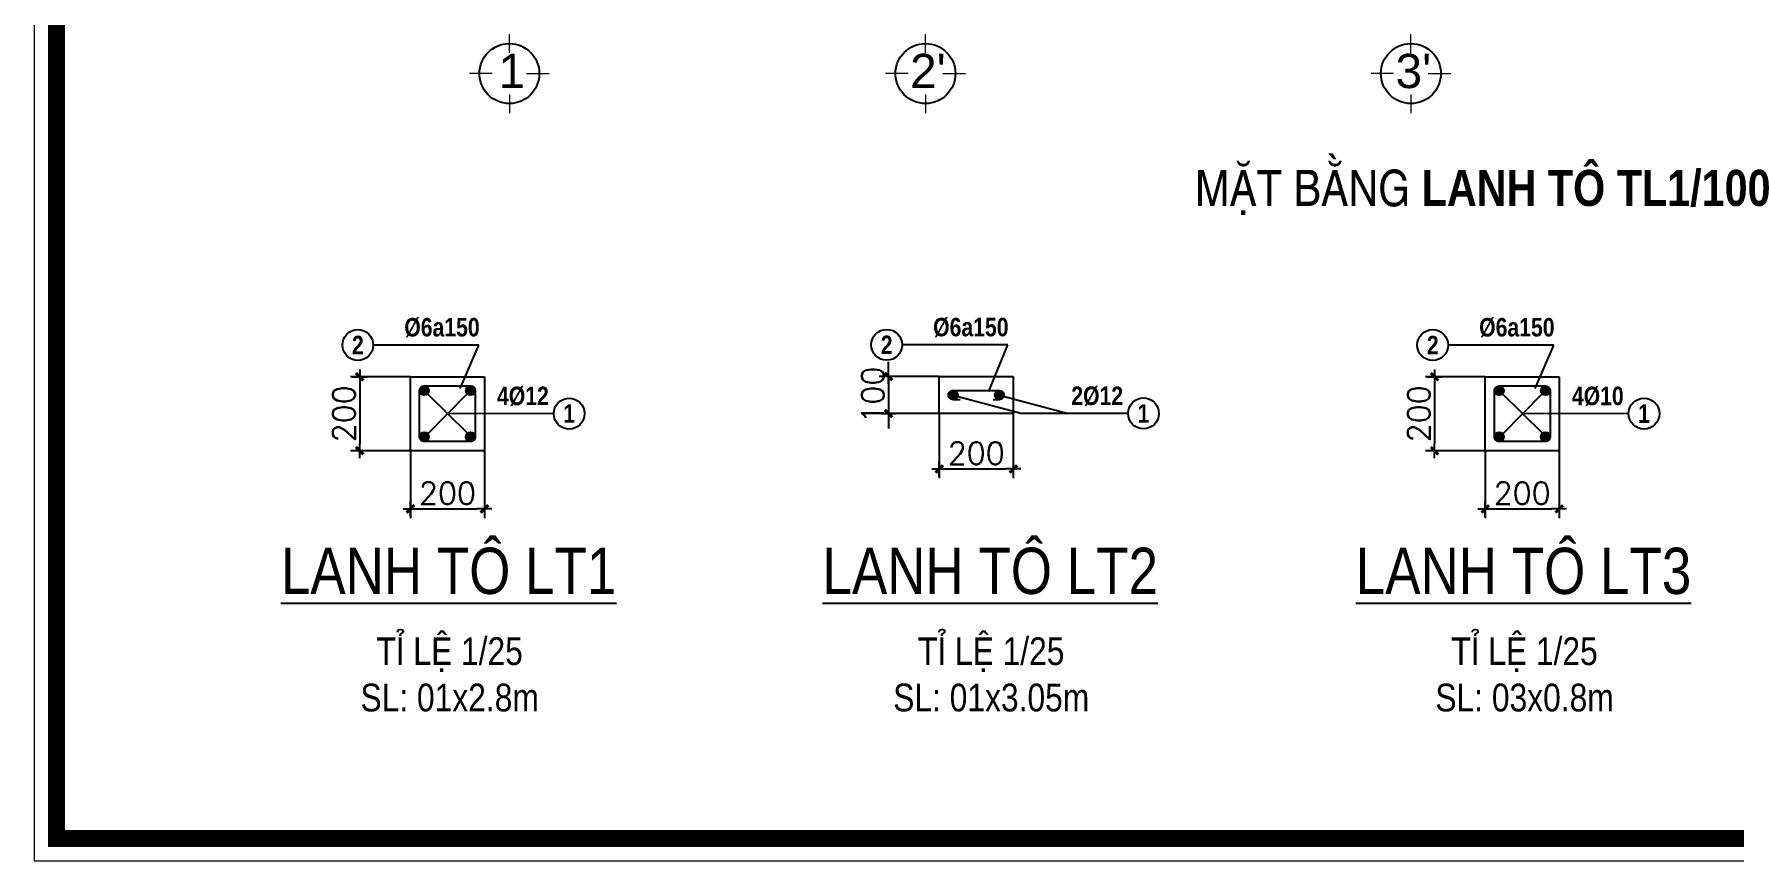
# Model space of a CAD drawing. Header units: millimetres. Extents: x 615730 to 2792744, y 139412 to 597571.
# Drawn here: x 1160509 to 1178904, y 230270 to 239208 of the extents above; entities that cross this region are included whole.
import ezdxf
from ezdxf.enums import TextEntityAlignment as Align

# ---------------------------------------------------------------- set-up
doc = ezdxf.new("R2010")
doc.units = ezdxf.units.MM
doc.header["$MEASUREMENT"] = 0
doc.header["$PDMODE"] = 34
doc.layers.get('0').update_dxf_attribs({"lineweight": 5})
doc.layers.add('0.1(9)', color=9, linetype='Continuous', lineweight=13)
doc.layers.add('thay', color=7, linetype='Continuous', lineweight=15)
for name, color, linetype in [('2L', 7, 'Continuous'), ('3L', 2, 'Continuous'), ('5L', 1, 'Continuous'), ('H', 252, 'Continuous'), ('netthay', 3, 'Continuous'), ('TEXT', 2, 'Continuous')]:
    doc.layers.add(name, color=color, linetype=linetype)
doc.styles.add('AVO', font='', dxfattribs={"height": 200})
doc.styles.add('H280', font='', dxfattribs={"height": 200})
doc.styles.add('KT OZON', font='', dxfattribs={"height": 200})
doc.styles.add('romans', font='romans.shx', dxfattribs={"height": 240})
doc.styles.get("Standard").update_dxf_attribs({"font": ''})
doc.styles.add('UNIVER', font='')
doc.styles.get('AVO').set_extended_font_data('VNI-Helve-Condense')
doc.styles.get('H280').set_extended_font_data('VNI-Avo')
doc.styles.get('KT OZON').set_extended_font_data('VNI-Helve')
doc.styles.get('Standard').set_extended_font_data('VNI-Avo')
doc.styles.get('UNIVER').set_extended_font_data('VNI-Helve-Condense', bold=True)
doc.dimstyles.new('25', dxfattribs={"dimtxt": 160, "dimasz": 80, "dimexe": 100, "dimexo": 0, "dimgap": 50, "dimtad": 1, "dimdec": 0, "dimlfac": 0.25, "dimdsep": 46, "dimtxsty": 'romans', "dimblk": ']', "dimcen": 50, "dimdle": 100, "dimclrd": 148, "dimclre": 148, "dimclrt": 2, "dimadec": 0, "dimazin": 0, "dimtfac": 0.4, "dimtdec": 0, "dimtix": 1, "dimtmove": 2, "dimatfit": 3, "dimldrblk": ']', "dimfxl": 1, "dimtvp": 0.004, "dimtolj": 1, "dimarcsym": 0})

# ---------------------------------------------------------------- blocks, each defined once
blk = doc.blocks.new(']')
for p, q in [((1, 0), (-1, 0)), ((0, 1), (0, -1))]:
    blk.add_line(p, q)
at = {"color": 9, "const_width": 0.4}
blk.add_lwpolyline([(-0.51, -0.51), (0.51, 0.51)], dxfattribs=at)
blk = doc.blocks.new('*D868')
at = {"layer": '2L', "color": 148, "lineweight": -2, "transparency": 16777216}
for p, q in [((1164580, 235504), (1163931, 235504)), ((1164031, 235424), (1164031, 234784)), ((1164580, 234704), (1163931, 234704))]:
    blk.add_line(p, q, dxfattribs=at)
at = {"layer": 'DEFPOINTS', "color": 0, "transparency": 16777216}
for p in [(1164580, 235504), (1164031, 234704), (1164580, 234704)]:
    blk.add_point(p, dxfattribs=at)
at = {"layer": '2L', "color": 148, "lineweight": -2, "transparency": 16777216, "xscale": 80, "yscale": 80, "zscale": 80}
for p, rotation in [((1164031, 235504), 90), ((1164031, 234704), 270)]:
    blk.add_blockref(']', p, dxfattribs=dict(at, rotation=rotation))
at = {"layer": '2L', "color": 2, "transparency": 16777216, "insert": (1163861, 235104), "char_height": 240, "attachment_point": 5, "rotation": 90, "style": 'romans'}
blk.add_mtext('\\A1;200', dxfattribs=at)
blk = doc.blocks.new('*D869')
at = {"layer": '2L', "color": 148, "lineweight": -2, "transparency": 16777216}
for p, q in [((1164580, 234704), (1164580, 233975)), ((1165380, 234704), (1165380, 233975)), ((1164660, 234075), (1165300, 234075))]:
    blk.add_line(p, q, dxfattribs=at)
at = {"layer": 'DEFPOINTS', "color": 0, "transparency": 16777216}
for p in [(1164580, 234704), (1165380, 234704), (1165380, 234075)]:
    blk.add_point(p, dxfattribs=at)
at = {"layer": '2L', "color": 148, "lineweight": -2, "transparency": 16777216, "xscale": 80, "yscale": 80, "zscale": 80, "rotation": 180}
blk.add_blockref(']', (1164580, 234075), dxfattribs=at)
at = {"layer": '2L', "color": 148, "lineweight": -2, "transparency": 16777216, "xscale": 80, "yscale": 80, "zscale": 80}
blk.add_blockref(']', (1165380, 234075), dxfattribs=at)
at = {"layer": '2L', "color": 2, "transparency": 16777216, "insert": (1164980, 234245), "char_height": 240, "attachment_point": 5, "style": 'romans'}
blk.add_mtext('\\A1;200', dxfattribs=at)
blk = doc.blocks.new('*D870')
at = {"layer": '2L', "color": 148, "lineweight": -2, "transparency": 16777216}
for p, q in [((1176203, 235504), (1175555, 235504)), ((1175655, 235424), (1175655, 234784)), ((1176203, 234704), (1175555, 234704))]:
    blk.add_line(p, q, dxfattribs=at)
at = {"layer": 'DEFPOINTS', "color": 0, "transparency": 16777216}
for p in [(1176203, 235504), (1175655, 234704), (1176203, 234704)]:
    blk.add_point(p, dxfattribs=at)
at = {"layer": '2L', "color": 148, "lineweight": -2, "transparency": 16777216, "xscale": 80, "yscale": 80, "zscale": 80}
for p, rotation in [((1175655, 235504), 90), ((1175655, 234704), 270)]:
    blk.add_blockref(']', p, dxfattribs=dict(at, rotation=rotation))
at = {"layer": '2L', "color": 2, "transparency": 16777216, "insert": (1175485, 235104), "char_height": 240, "attachment_point": 5, "rotation": 90, "style": 'romans'}
blk.add_mtext('\\A1;200', dxfattribs=at)
blk = doc.blocks.new('*D871')
at = {"layer": '2L', "color": 148, "lineweight": -2, "transparency": 16777216}
for p, q in [((1176203, 234704), (1176203, 233975)), ((1177003, 234704), (1177003, 233975)), ((1176283, 234075), (1176923, 234075))]:
    blk.add_line(p, q, dxfattribs=at)
at = {"layer": 'DEFPOINTS', "color": 0, "transparency": 16777216}
for p in [(1176203, 234704), (1177003, 234704), (1177003, 234075)]:
    blk.add_point(p, dxfattribs=at)
at = {"layer": '2L', "color": 148, "lineweight": -2, "transparency": 16777216, "xscale": 80, "yscale": 80, "zscale": 80, "rotation": 180}
blk.add_blockref(']', (1176203, 234075), dxfattribs=at)
at = {"layer": '2L', "color": 148, "lineweight": -2, "transparency": 16777216, "xscale": 80, "yscale": 80, "zscale": 80}
blk.add_blockref(']', (1177003, 234075), dxfattribs=at)
at = {"layer": '2L', "color": 2, "transparency": 16777216, "insert": (1176603, 234245), "char_height": 240, "attachment_point": 5, "style": 'romans'}
blk.add_mtext('\\A1;200', dxfattribs=at)
blk = doc.blocks.new('TRUC 1')
at = {"ltscale": 50}
blk.add_circle((0, -9525), 8572, dxfattribs=at)
at = {"layer": '0.1(9)', "ltscale": 50}
for p, q in [((0, -3572), (0, 1782)), ((-4942, -9525), (-11427, -9525)), ((4942, -9525), (11427, -9525)), ((0, -15478), (0, -20832))]:
    blk.add_line(p, q, dxfattribs=at)
at = {"layer": 'TEXT', "ltscale": 50, "style": 'H280'}
blk.add_attdef('1', text='', height=10478, dxfattribs=at).set_placement((-214, -4892), align=Align.CENTER)
blk = doc.blocks.new('*D947')
at = {"layer": '2L', "color": 148, "lineweight": -2, "transparency": 16777216}
for p, q in [((1169750, 235586), (1169750, 235666)), ((1170299, 235506), (1169650, 235506)), ((1169750, 235506), (1169750, 235106)), ((1170299, 235106), (1169650, 235106)), ((1169750, 235026), (1169750, 234946))]:
    blk.add_line(p, q, dxfattribs=at)
at = {"layer": 'DEFPOINTS', "color": 0, "transparency": 16777216}
for p in [(1170299, 235506), (1169750, 235106), (1170299, 235106)]:
    blk.add_point(p, dxfattribs=at)
at = {"layer": '2L', "color": 148, "lineweight": -2, "transparency": 16777216, "xscale": 80, "yscale": 80, "zscale": 80}
for p, rotation in [((1169750, 235506), 270), ((1169750, 235106), 90)]:
    blk.add_blockref(']', p, dxfattribs=dict(at, rotation=rotation))
at = {"layer": '2L', "color": 2, "transparency": 16777216, "insert": (1169580, 235306), "char_height": 240, "attachment_point": 5, "rotation": 90, "style": 'romans'}
blk.add_mtext('\\A1;100', dxfattribs=at)
blk = doc.blocks.new('*D948')
at = {"layer": '2L', "color": 148, "lineweight": -2, "transparency": 16777216}
for p, q in [((1170299, 235106), (1170299, 234407)), ((1171099, 235106), (1171099, 234407)), ((1170379, 234507), (1171019, 234507))]:
    blk.add_line(p, q, dxfattribs=at)
at = {"layer": 'DEFPOINTS', "color": 0, "transparency": 16777216}
for p in [(1170299, 235106), (1171099, 235106), (1171099, 234507)]:
    blk.add_point(p, dxfattribs=at)
at = {"layer": '2L', "color": 148, "lineweight": -2, "transparency": 16777216, "xscale": 80, "yscale": 80, "zscale": 80, "rotation": 180}
blk.add_blockref(']', (1170299, 234507), dxfattribs=at)
at = {"layer": '2L', "color": 148, "lineweight": -2, "transparency": 16777216, "xscale": 80, "yscale": 80, "zscale": 80}
blk.add_blockref(']', (1171099, 234507), dxfattribs=at)
at = {"layer": '2L', "color": 2, "transparency": 16777216, "insert": (1170699, 234677), "char_height": 240, "attachment_point": 5, "style": 'romans'}
blk.add_mtext('\\A1;200', dxfattribs=at)

msp = doc.modelspace()

# ---------------------------------------------------------------- hatches: boundary and pattern name
at = {"layer": '2L'}
for points in [[(1164679.5, 235354.4, -1), (1164779.5, 235354.4, -1)], [(1165179.5, 235354.4, -1), (1165279.5, 235354.4, -1)], [(1170398.8, 235306.1, -1), (1170498.8, 235306.1, -1)], [(1170898.8, 235306.1, -1), (1170998.8, 235306.1, -1)], [(1176303.4, 235354.1, -1), (1176403.4, 235354.1, -1)], [(1176803.4, 235354.1, -1), (1176903.4, 235354.1, -1)], [(1164779.5, 234854.4, -1), (1164679.5, 234854.4, -1)], [(1165279.5, 234854.4, -1), (1165179.5, 234854.4, -1)], [(1176403.4, 234854.1, -1), (1176303.4, 234854.1, -1)], [(1176903.4, 234854.1, -1), (1176803.4, 234854.1, -1)]]:
    msp.add_hatch(color=256, dxfattribs=at).paths.add_polyline_path(points)

# ---------------------------------------------------------------- linework, layer by layer
for p, q in [((1165319.7, 235846.9, -15.9), (1164178, 235846.9, -15.9)), ((1165118, 235376.5, -15.9), (1165319.7, 235846.9, -15.9)), ((1171038.9, 235848.6, -15.9), (1169897.3, 235848.6, -15.9)), ((1170837.3, 235356.1, -15.9), (1171038.9, 235848.6, -15.9)), ((1176943.6, 235846.6, -15.9), (1175801.9, 235846.6, -15.9)), ((1176741.9, 235376.2, -15.9), (1176943.6, 235846.6, -15.9)), ((1165197.5, 234892.8, -15.9), (1164765.1, 235319.3, -15.9)), ((1164768, 234886.4, -15.9), (1165194.4, 235318.8, -15.9)), ((1170448.8, 235306.1, -15.9), (1171193.7, 235106.1, -15.9)), ((1170948.8, 235306.1, -15.9), (1171693.7, 235106.1, -15.9)), ((1176821.4, 234892.5, -15.9), (1176389, 235319, -15.9)), ((1176391.9, 234886.1, -15.9), (1176818.3, 235318.5, -15.9)), ((1166129.2, 235105.8, -15.9), (1164983, 235104.4, -15.9)), ((1172340, 235107.5, -15.9), (1171193.7, 235106.1, -15.9)), ((1177753.1, 235105.5, -15.9), (1176606.9, 235104.1, -15.9))]:
    msp.add_line(p, q, dxfattribs=at)
at = {"layer": '2L', "elevation": -15.9}
for points in [[(1165379.5, 235504.4), (1165379.5, 234704.4), (1164579.5, 234704.4), (1164579.5, 235504.4)], [(1171098.8, 235506.1), (1171098.8, 235106.1), (1170298.8, 235106.1), (1170298.8, 235506.1)], [(1177003.4, 235504.1), (1177003.4, 234704.1), (1176203.4, 234704.1), (1176203.4, 235504.1)]]:
    msp.add_lwpolyline(points, close=True, dxfattribs=at)
at = {"layer": '2L'}
for centre, radius in [((1164011.2, 235846.9, -15.9), 166.8), ((1169730.5, 235848.6, -15.9), 166.8), ((1175635.1, 235846.6, -15.9), 166.8), ((1164729.5, 235354.4, -15.9), 50), ((1165229.5, 235354.4, -15.9), 50), ((1166296.1, 235105.8, -15.9), 166.8), ((1170448.8, 235306.1, -15.9), 50), ((1170948.8, 235306.1, -15.9), 50), ((1172506.8, 235107.5, -15.9), 166.8), ((1176353.4, 235354.1, -15.9), 50), ((1176853.4, 235354.1, -15.9), 50), ((1177920, 235105.5, -15.9), 166.8), ((1164729.5, 234854.4, -15.9), 50), ((1165229.5, 234854.4, -15.9), 50), ((1176353.4, 234854.1, -15.9), 50), ((1176853.4, 234854.1, -15.9), 50)]:
    msp.add_circle(centre, radius, dxfattribs=at)
at = {"layer": '3L', "elevation": -15.9}
for points in [[(1165279.5, 235354.4), (1165279.5, 234854.4, -0.4142136), (1165229.5, 234804.4), (1164729.5, 234804.4, -0.4142136), (1164679.5, 234854.4), (1164679.5, 235354.4, -0.4142136), (1164729.5, 235404.4), (1165229.5, 235404.4, -0.4142136)], [(1176903.4, 235354.1), (1176903.4, 234854.1, -0.4142136), (1176853.4, 234804.1), (1176353.4, 234804.1, -0.4142136), (1176303.4, 234854.1), (1176303.4, 235354.1, -0.4142136), (1176353.4, 235404.1), (1176853.4, 235404.1, -0.4142136)]]:
    msp.add_lwpolyline(points, format="xyb", close=True, dxfattribs=at)
msp.add_lwpolyline([(1170524.2, 235256.1), (1170448.8, 235256.1, -0.4142136), (1170398.8, 235306.1), (1170398.8, 235306.1, -0.4142136), (1170448.8, 235356.1), (1170948.8, 235356.1, -0.4142136), (1170998.8, 235306.1), (1170998.8, 235306.1, -0.4142136), (1170948.8, 235256.1), (1170879.8, 235256.1)], format="xyb", dxfattribs=at)
at = {"layer": 'H', "const_width": 182.5, "elevation": -15.9}
msp.add_lwpolyline([(1160752.6, 230513.2), (1196396.4, 230513.2), (1196396.4, 255573.4), (1160752.6, 255573.4)], close=True, dxfattribs=at)
at = {"layer": 'thay', "linetype": 'Continuous', "elevation": -15.9}
msp.add_lwpolyline([(1160509.3, 230269.9), (1196639.7, 230269.9), (1196639.7, 255816.7), (1160509.3, 255816.7)], close=True, dxfattribs=at)

# ---------------------------------------------------------------- block references
at = {"layer": 'netthay', "lineweight": -2, "ltscale": 10}
ref = msp.add_blockref('TRUC 1', (1165649.7, 238421.3, -29.1), dxfattribs=dict(at, xscale=0.03778148023411632, yscale=0.03778148023411632, zscale=0.03778148023411632, rotation=180))
ref.add_attrib('1', '1', dxfattribs={"layer": 'TEXT', "color": 3, "ltscale": 50, "height": 370.2, "style": 'KT OZON'}).set_placement((1165676.3, 238624.3, -29.1), align=Align.CENTER)
ref = msp.add_blockref('TRUC 1', (1170149.2, 238421.3, -29.1), dxfattribs=dict(at, xscale=0.03778148023411632, yscale=0.03778148023411632, zscale=0.03778148023411632, rotation=180))
ref.add_attrib('1', "2'", dxfattribs={"layer": 'TEXT', "color": 3, "ltscale": 50, "height": 370.15, "style": 'KT OZON'}).set_placement((1170175.9, 238624.3, -29.1), align=Align.CENTER)
ref = msp.add_blockref('TRUC 1', (1175399.2, 238421.3, -29.1), dxfattribs=dict(at, xscale=0.03778148023411632, yscale=0.03778148023411632, zscale=0.03778148023411632, rotation=180))
ref.add_attrib('1', "3'", dxfattribs={"layer": 'TEXT', "color": 3, "ltscale": 50, "height": 370.15, "style": 'KT OZON'}).set_placement((1175425.8, 238624.3, -29.1), align=Align.CENTER)

# ---------------------------------------------------------------- texts
at = {"insert": (1173065.7, 237252.3, -15.9), "char_height": 390, "width": 26392.6, "attachment_point": 7}
msp.add_mtext('{\\fVNI-Helve-Condense|b1|i0|c0|p2;MAËT BAÈNG LANH TOÂ TL1/100}', dxfattribs=at)
at = {"layer": '2L', "style": 'UNIVER'}
for s, p in [('Þ6a150', (1164513.2, 235939.4, -15.9)), ('Þ6a150', (1170232.5, 235941.1, -15.9)), ('Þ6a150', (1176137.1, 235939.1, -15.9)), ('4Þ12', (1165515.7, 235196.9, -15.9)), ('2Þ12', (1171726.5, 235198.6, -15.9)), ('4Þ10', (1177139.6, 235196.6, -15.9))]:
    msp.add_text(s, height=200, dxfattribs=at).set_placement(p)
at = {"layer": '2L', "style": 'AVO'}
for s, p in [('TÆ LEÄ 1/25', (1165003.9, 232387.7, -15.9)), ('TÆ LEÄ 1/25', (1170860.6, 232387.7, -15.9)), ('TÆ LEÄ 1/25', (1176627.8, 232387.5, -15.9)), ('SL: 01x2.8m', (1165003.9, 231886.7, -15.9)), ('SL: 01x3.05m', (1170860.6, 231886.6, -15.9)), ('SL: 03x0.8m', (1176627.8, 231886.4, -15.9))]:
    msp.add_text(s, height=300, dxfattribs=at).set_placement(p, align=Align.CENTER)
at = {"layer": '2L', "char_height": 200, "attachment_point": 5, "style": 'UNIVER'}
for s, insert in [('2', (1164011.2, 235846.9, -15.9)), ('2', (1169730.5, 235848.6, -15.9)), ('2', (1175635.1, 235846.6, -15.9)), ('1', (1166296.1, 235105.8, -15.9)), ('1', (1172506.8, 235107.5, -15.9)), ('1', (1177920, 235105.5, -15.9))]:
    msp.add_mtext(s, dxfattribs=dict(at, insert=insert))
at = {"layer": '5L', "style": 'AVO'}
for s, p in [('%%ULANH TOÂ LT1', (1164993.1, 233156.1, -15.9)), ('%%ULANH TOÂ LT2', (1170849.8, 233156, -15.9)), ('%%ULANH TOÂ LT3', (1176617, 233155.8, -15.9))]:
    msp.add_text(s, height=500, dxfattribs=at).set_placement(p, align=Align.CENTER)

# ---------------------------------------------------------------- dimensions: what is measured, and where the dimension line sits
at = {"layer": '2L'}
for base, p1, p2, picture, middle in [((1169750.4, 235106.1, -15.9), (1170298.8, 235506.1, -15.9), (1170298.8, 235106.1, -15.9), '*D947', (1169580.4, 235306.1, -15.9)), ((1164031.2, 234704.4, -15.9), (1164579.5, 235504.4, -15.9), (1164579.5, 234704.4, -15.9), '*D868', (1163861.2, 235104.4, -15.9)), ((1175655.1, 234704.1, -15.9), (1176203.4, 235504.1, -15.9), (1176203.4, 234704.1, -15.9), '*D870', (1175485.1, 235104.1, -15.9))]:
    dim = msp.add_linear_dim(base=base, p1=p1, p2=p2, angle=90, dimstyle='25', dxfattribs=at)
    dim.commit()
    dim.dimension.update_dxf_attribs({"geometry": picture, "text_midpoint": middle})
for base, p1, p2, picture, middle in [((1171098.8, 234507, -15.9), (1170298.8, 235106.1, -15.9), (1171098.8, 235106.1, -15.9), '*D948', (1170698.8, 234677, -15.9)), ((1165379.5, 234075, -15.9), (1164579.5, 234704.4, -15.9), (1165379.5, 234704.4, -15.9), '*D869', (1164979.5, 234245, -15.9)), ((1177003.4, 234074.7, -15.9), (1176203.4, 234704.1, -15.9), (1177003.4, 234704.1, -15.9), '*D871', (1176603.4, 234244.7, -15.9))]:
    dim = msp.add_linear_dim(base=base, p1=p1, p2=p2, dimstyle='25', dxfattribs=at)
    dim.commit()
    dim.dimension.update_dxf_attribs({"geometry": picture, "text_midpoint": middle})

doc.saveas('drawing.dxf')
